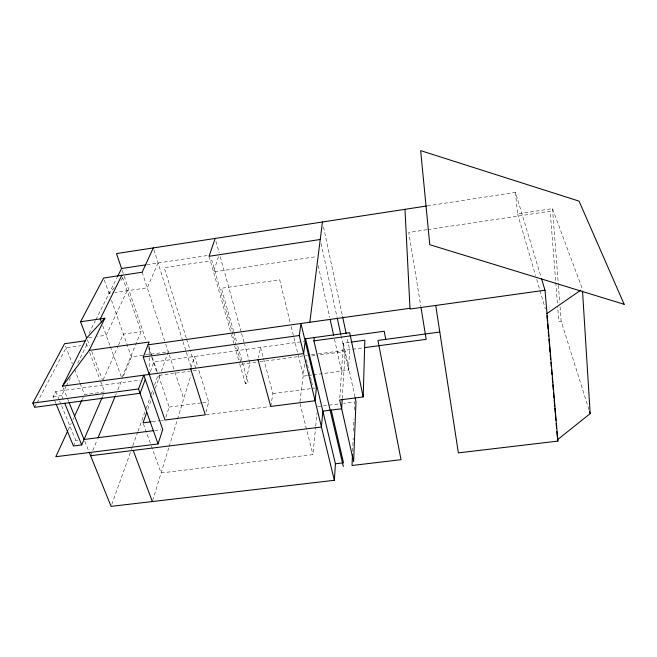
<?xml version="1.0" encoding="UTF-8"?>
<svg xmlns="http://www.w3.org/2000/svg" width="657" height="657" viewBox="0 0 657 657"><rect width="100%" height="100%" fill="white"/><g stroke="black" fill="none" stroke-linecap="round" stroke-linejoin="round"><path stroke-width="0.49" stroke-dasharray="3.29 2.46" d="M352.612 451.359L353.154 438.235M353.45 431.173L353.959 419.059M354.337 409.976L354.673 401.895L343.66 403.299M313.43 374.818L348.497 370.187L349.598 349.672L347.052 337.698M342.272 398.536L345.147 351.487L316.756 355.314M339.792 397.92L343.348 343.143L350.181 342.215M151.356 445.98L161.08 472.958L312.937 454.619L315.639 427.042M315.738 426.023L317.035 412.744M299.953 401.747L304.725 363.806M270.75 406.453L272.926 393.576L260.525 347.422L258.406 357.843M237.785 346.132L248.33 383.409L245.406 383.795L249.857 363.116L244.642 344.391M206.027 412.079L208.721 401.928L198.751 369.998M152.646 500.601L168.824 447.614M169.12 446.637L191.072 374.745M190.99 367.887L194.521 356.455L197.543 366.13M165.893 417.244L169.186 407.069L157.475 372.56M218.485 256.6L213.533 271.941L316.272 256.682M147.8 409.41L151.209 399.809M152.909 395.005L153.935 392.122M155.298 388.287L160.07 374.835M161.433 371L168.249 351.791L131.425 356.874L122.481 378.531M111.78 504.445L131.072 450.562M131.416 449.602L132.443 446.711M132.788 445.75L137.609 432.281M137.954 431.321L145.879 409.188M146.224 408.227L151.044 394.758M151.389 393.798L152.769 389.946M154.494 385.133L157.935 375.508L190.234 371.156M150.33 371.575L153.894 362.015L304.207 341.443M90.625 455.736L97.228 439.73M115.492 395.473L116.264 393.592M117.825 389.823L122.095 379.467M122.169 377.192L141.05 331.588L122.358 276.761M102.591 396.565L103.395 394.701M158.074 262.989L147.25 287.799L115.082 292.554M73.444 445.955L75.851 440.519L59.623 400.934M103.174 379.762L118.022 346.206M118.432 345.27L123.385 334.085L141.05 331.588M68.229 429.826L71.227 423.33M72.935 419.618L73.789 417.77M82.347 399.218L83.201 397.37M127.138 290.772L106.188 335.242L97.408 336.491M63.162 399.382L61.618 395.588L66.012 386.727M66.464 385.815L70.981 376.707M77.764 363.042L86.798 344.826L84.827 345.106M88.958 333.46L95.355 320.731M95.807 319.819L117.094 277.41M55.845 403.357L53.11 396.729L55.763 391.506L140.204 380.148M34.665 407.291L36.57 403.677M37.047 402.782L66.119 347.734L80.893 345.656M114.31 287.651L109.046 293.441L114.072 292.702M120.888 280.416L122.859 278.248M427.288 205.912L515.466 192.386L540.875 276.523M146.922 264.672L207.341 255.548M515.466 192.386L517.568 213.903L552.488 208.655L582.398 289.047M426.943 229.728L408.761 232.455L420.759 306.063M427.953 229.58L550.188 211.234L555.707 281.656M88.629 337.731L93.508 337.041M193.084 370.77L196.435 370.318L189.996 349.803M241.365 364.265L258.924 361.892M259.934 361.761L307.279 355.371M311.311 354.829L317.356 354.016M318.366 353.877L351.61 349.401M352.62 349.261L362.697 347.906M588.959 409.738L561.152 321.142L558.836 321.454L557.629 306.146M311.681 355.995L315.738 355.453M53.11 396.729L61.618 395.588M307.41 375.607L303.394 376.141L290.673 324.468M308.412 375.476L312.428 374.95M169.186 407.069L201.625 402.848M202.643 402.716L208.721 401.928M272.926 393.576L315.385 388.057M152.186 421.679L160.333 420.636M161.351 420.505L163.388 420.242M206.15 414.756L269.28 406.658M317.635 406.617L339.661 403.809M75.851 440.519L77.674 440.289M154.658 430.516L160.71 429.744M55.763 391.506L59.237 399.99M63.187 387.852L68.788 401.706M84.786 441.282L88.802 451.219M65.495 346.132L72.369 363.666M74.57 369.283L79.711 382.407M80.08 383.343L84.49 394.586L104.603 391.901L100.332 380.6M87.397 339.907L89.541 345.598M91.684 351.29L102.402 379.746M86.19 343.217L88.219 348.596M89.648 352.357L99.971 379.664M102.755 325.815L109.998 345.73M110.343 346.682L121.438 377.175M143.374 423.822L151.011 445.019M104.291 279.948L110.072 296.348M111.435 300.216L131.425 356.874M148.613 346.461L152.005 356.455M152.317 357.383L157.146 371.599M122.227 270.429L123.861 275.25M124.189 276.219L146.141 340.811M148.761 348.522L151.381 356.234M151.71 357.194L157.278 373.587M142.142 272.236L165.392 343.061M165.704 344.03L174.557 371.008M174.877 371.969L183.705 398.881M153.902 249.808L182.703 340.753M183.016 341.722L186.095 351.446M186.399 352.415L191.943 369.916M186.309 338.076L164.225 267.736L211.924 260.566L240.807 362.303M186.621 339.053L189.684 348.826M517.568 213.903L535.595 275.529M536.736 279.447L545.326 308.79M209.066 256.271L231.149 333.756M231.428 334.733L239.534 363.19M239.813 364.167L245.406 383.795M233.621 331.415L221.409 288.259L279.668 279.742L290.427 323.474M233.9 332.401L236.676 342.207M215.956 241.308L219.142 252.773M220.235 256.682L241.349 332.565M241.628 333.551L244.371 343.406M300.077 403.718L312.937 454.619M306.318 359.806L307.287 363.789M307.525 364.783L308.971 370.762M309.209 371.755L311.377 380.723M311.615 381.717L313.06 387.696M318.251 265.633L329.674 317.372M334.503 339.267L341.533 371.106M343.348 343.143L354.92 396.803M321.109 243.484L337.066 317.315M340.95 335.267L348.497 370.187M323.507 226.969L342.387 315.754M555.789 282.674L557.555 305.127M552.488 208.655L558.319 284.325M558.393 285.352L559.731 302.737M560.051 306.827L561.152 321.142M149.164 346.083L149.246 369.374"/><path stroke-width="0.99" d="M355.133 397.789L355.987 401.731L353.606 461.625L339.661 399.949L363.198 396.935L364.832 340.219L351.158 342.083M352.481 454.389L352.021 465.493L401.016 459.686L377.939 340.425L439.804 332.04M342.215 399.555L341.648 408.761L322.85 411.142L321.437 427.009L90.625 455.736M89.163 452.123L111.09 506.366L334.356 480.308L335.431 463.785L305.554 338.757L349.688 332.697L363.198 396.935M343.315 466.527L313.915 340.868L314.292 337.558M309.825 322.258L322.447 221.984M305.554 338.757L303.633 353.573L62.505 386.168L86.683 338.01L104.882 318.251L80.556 321.758L86.683 338.01M334.356 480.308L299.264 335.53L300.963 323.49L316.395 387.926L315.073 400.762L270.75 406.453L258.02 359.74M158.066 443.935L162.722 429.489L143.776 375.18L138.528 388.969L158.066 443.935L55.829 456.714L67.802 430.746M215.151 238.442L209.066 256.271L320.246 239.493M146.774 412.292L143.029 422.862L151.167 421.81M145.271 379.467L140.072 393.313L34.665 407.291L32.85 403.053L64.55 343.734L85.279 340.802M190.694 368.84L205.296 414.846L164.997 420.02L143.251 357.03L149.147 342.026L89.212 350.403L62.505 386.168M98.008 437.849L115.106 396.417M56.239 404.301L73.444 445.955L81.706 444.912L102.188 397.493M153.303 247.919L142.142 272.236L103.609 278.018L80.556 321.758M74.652 415.914L81.92 400.146M89.212 350.403L104.882 318.251M121.849 275.283L100.25 318.924L101.383 322.045M117.546 276.523L121.57 268.508L116.494 253.569L426.278 206.06M582.529 291.092L590.183 413.631L557.538 439.673L557.9 441.085L458.372 452.887L435.714 305.448M546.755 313.685L580.739 290.197M121.57 268.508L145.903 264.828M148.055 344.818L409.976 308.289M557.9 441.085L545.014 290.222L410.017 309.036L404.991 209.328M143.251 357.03L299.264 335.53M313.915 340.868L384.222 331.251L385.749 339.365M364.709 347.627L426.179 339.341L420.923 307.074M32.85 403.053L138.528 388.969M153.648 430.639L84.055 439.476L69.166 402.651M335.431 463.785L343.512 462.824L331.21 410.083M64.706 403.176L81.706 444.912M133.24 450.431L152.35 501.554M589.575 411.684L590.183 413.631M541.467 278.478L545.014 290.222M330.11 319.368L333.625 335.284M337.279 318.308L340.728 334.273M342.601 316.748L346.206 333.707M546.928 315.721L547.363 320.797M547.626 323.844L548.061 328.927M548.234 330.956L548.669 336.039M548.932 339.086L549.367 344.169M549.539 346.198L550.057 352.292M550.238 354.328L550.673 359.404M550.927 362.45L551.28 366.516M551.535 369.562L551.97 374.646M552.233 377.693L552.668 382.776M552.841 384.805L553.276 389.888M553.539 392.935L553.974 398.011M554.147 400.047L554.672 406.141M554.845 408.178L555.28 413.253M555.452 415.29L555.888 420.365M556.142 423.412L556.578 428.495M556.84 431.542L557.276 436.626M149.254 372.412L149.262 374.441M624.15 304.298L429.777 244.716L420.661 150.634L579.055 201.124L624.15 304.298"/></g></svg>
